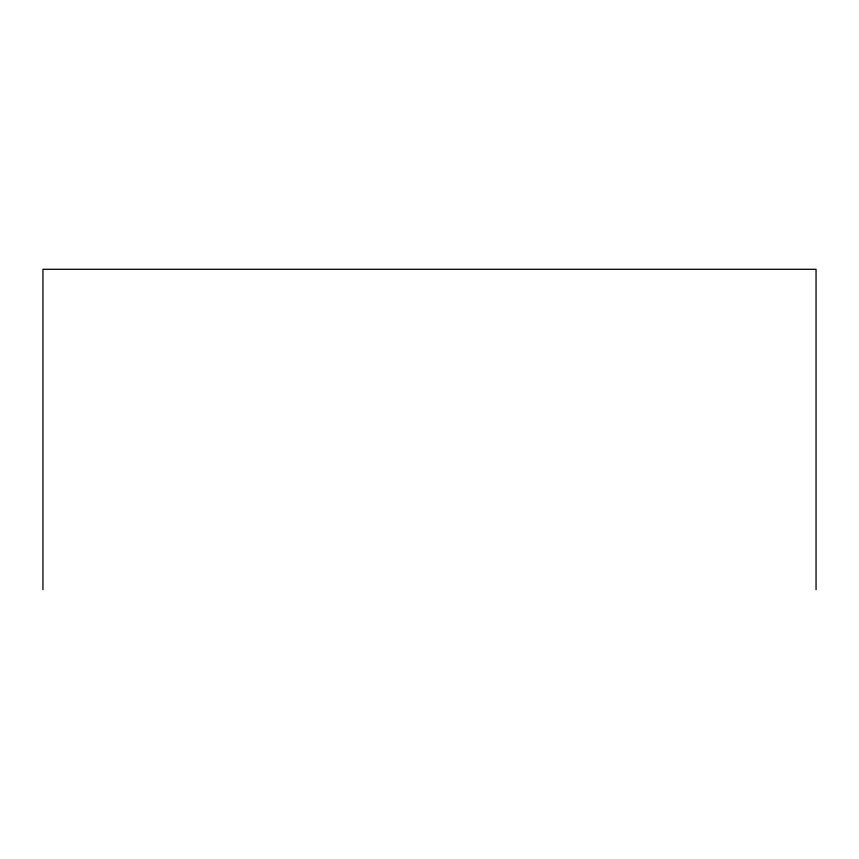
<?xml version="1.0" encoding="UTF-8"?>
<svg xmlns="http://www.w3.org/2000/svg" width="859" height="859" viewBox="0 0 859 859"><rect width="100%" height="100%" fill="white"/><g stroke="black" fill="none" stroke-linecap="round" stroke-linejoin="round"><path stroke-width="1.29" d="M816.05 589.704L816.05 269.296L42.95 269.296L42.95 589.704"/></g></svg>
